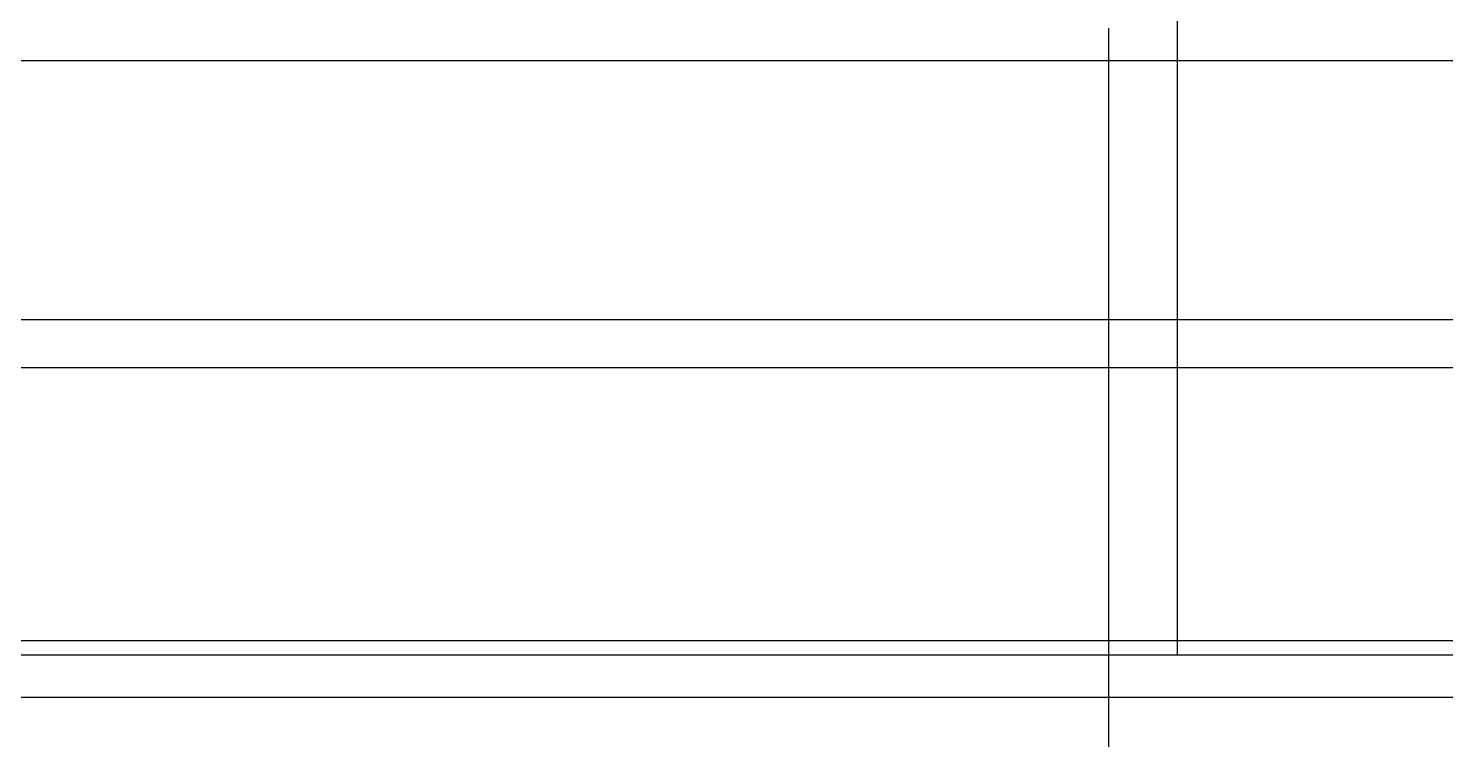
# Model space of a CAD drawing. Extents: x 0 to 171, y 0 to 233.
# Drawn here: x 106.18 to 120.89, y 24.98 to 32.35 of the extents above; entities that cross this region are included whole.
import ezdxf

# ---------------------------------------------------------------- set-up
doc = ezdxf.new("R2010")
doc.units = 0
doc.layers.add('-15N-THT. THIẾT BỊ ĐÓNG MỞ', color=40, linetype='CONTINUOUS')

# ---------------------------------------------------------------- blocks, each defined once
blk = doc.blocks.new('06 - N - SC VSD CHIẾU TRÊN ATV630U75~D11N4')
at = {"layer": '-15N-THT. THIẾT BỊ ĐÓNG MỞ'}
for p, q in [((32.61, -207.156), (32.61, -197.214)), ((31.895, -200.653), (31.895, -217.492)), ((9.704, -200.986), (39.504, -200.986)), ((51.196, -203.676), (-1.988, -203.676)), ((55.67, -204.173), (-55.67, -204.173)), ((9.704, -207.004), (39.504, -207.004)), ((65.906, -207.156), (-39.515, -207.156)), ((32.61, -207.156), (32.61, -207.156)), ((39.504, -207.595), (-38.814, -207.595))]:
    blk.add_line(p, q, dxfattribs=at)

msp = doc.modelspace()

# ---------------------------------------------------------------- block references
msp.add_blockref('06 - N - SC VSD CHIẾU TRÊN ATV630U75~D11N4', (85.5, 233.007))

doc.saveas('drawing.dxf')
